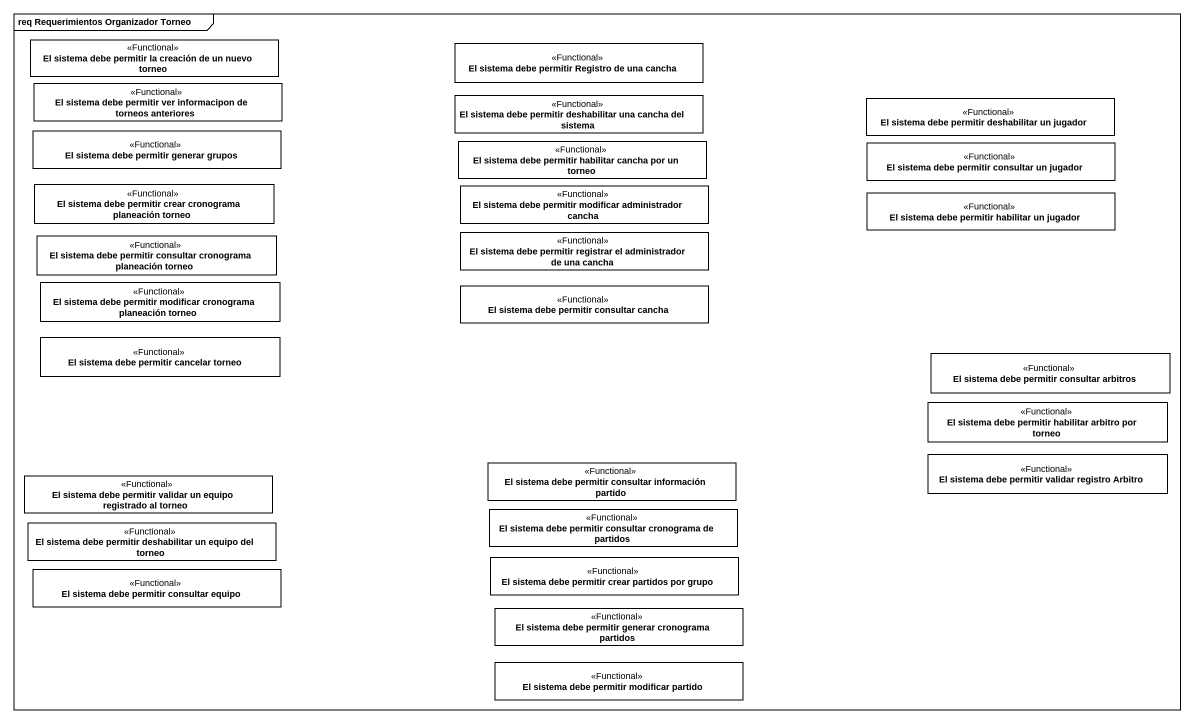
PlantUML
@startuml
mainframe req Requerimientos Organizador Torneo
hide circle
hide empty members
class "El sistema debe permitir la creación de un nuevo torneo" as El_sistema_debe_permitir_la <<Functional>>
class "El sistema debe permitir Registro de una cancha" as El_sistema_debe_permitir <<Functional>>
class "El sistema debe permitir ver informacipon de torneos anteriores" as El_sistema_debe_permitir_2 <<Functional>>
class "El sistema debe permitir deshabilitar una cancha del sistema" as El_sistema_debe_permitir_3 <<Functional>>
class "El sistema debe permitir deshabilitar un jugador" as El_sistema_debe_permitir_4 <<Functional>>
class "El sistema debe permitir generar grupos" as El_sistema_debe_permitir_5 <<Functional>>
class "El sistema debe permitir habilitar cancha por un torneo" as El_sistema_debe_permitir_6 <<Functional>>
class "El sistema debe permitir consultar un jugador" as El_sistema_debe_permitir_7 <<Functional>>
class "El sistema debe permitir crear cronograma planeación torneo" as El_sistema_debe_permitir_8 <<Functional>>
class "El sistema debe permitir modificar administrador cancha" as El_sistema_debe_permitir_9 <<Functional>>
class "El sistema debe permitir habilitar un jugador" as El_sistema_debe_permitir_10 <<Functional>>
class "El sistema debe permitir consultar cronograma planeación torneo" as El_sistema_debe_permitir_11 <<Functional>>
class "El sistema debe permitir registrar el administrador de una cancha" as El_sistema_debe_permitir_12 <<Functional>>
class "El sistema debe permitir modificar cronograma planeación torneo" as El_sistema_debe_permitir_13 <<Functional>>
class "El sistema debe permitir consultar cancha" as El_sistema_debe_permitir_14 <<Functional>>
class "El sistema debe permitir cancelar torneo" as El_sistema_debe_permitir_15 <<Functional>>
class "El sistema debe permitir consultar arbitros" as El_sistema_debe_permitir_16 <<Functional>>
class "El sistema debe permitir habilitar arbitro por torneo" as El_sistema_debe_permitir_17 <<Functional>>
class "El sistema debe permitir consultar información partido" as El_sistema_debe_permitir_18 <<Functional>>
class "El sistema debe permitir validar registro Arbitro" as El_sistema_debe_permitir_19 <<Functional>>
class "El sistema debe permitir validar un equipo registrado al torneo" as El_sistema_debe_permitir_20 <<Functional>>
class "El sistema debe permitir deshabilitar un equipo del torneo" as El_sistema_debe_permitir_21 <<Functional>>
class "El sistema debe permitir consultar cronograma de partidos" as El_sistema_debe_permitir_22 <<Functional>>
class "El sistema debe permitir consultar equipo" as El_sistema_debe_permitir_23 <<Functional>>
class "El sistema debe permitir crear partidos por grupo" as El_sistema_debe_permitir_24 <<Functional>>
class "El sistema debe permitir generar cronograma partidos" as El_sistema_debe_permitir_25 <<Functional>>
class "El sistema debe permitir modificar partido" as El_sistema_debe_permitir_26 <<Functional>>
@enduml
